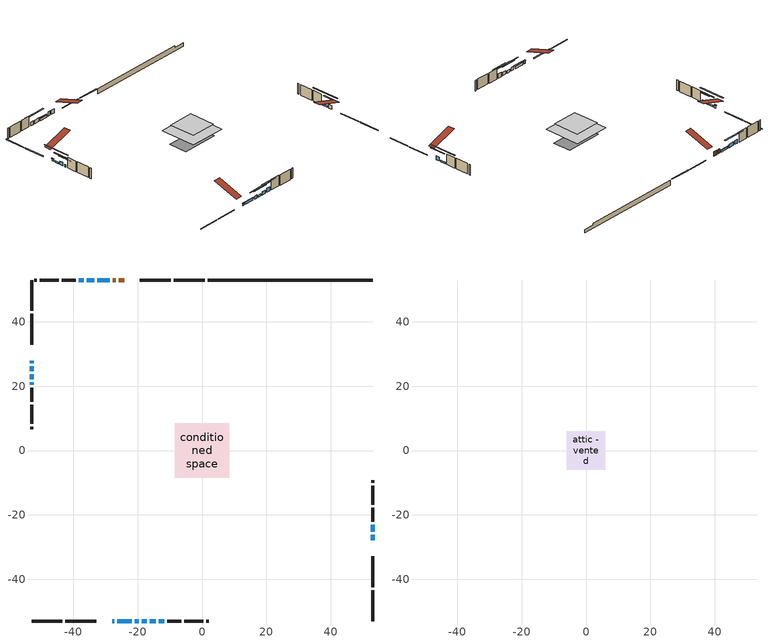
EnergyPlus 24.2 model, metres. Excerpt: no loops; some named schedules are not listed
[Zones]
conditioned space
 floor adiabatic (AdiabaticFloorConstruction): -8.46,-8.46 -8.46,8.46 8.46,8.46 8.46,-8.46 z3.05
 floor foundation (Slab1 construction): -8.51,-4.29 -8.51,4.29 8.51,4.29 8.51,-4.29 z-1.68
 wall outside (RimJoist1 construction): 0.86,52.99 -8.74,52.99 / -52.99,-52.99 -43.39,-52.99 / -52.99,52.99 -52.99,43.39 / 52.99,-52.99 52.99,-43.39 z0.61:0.91
 wall outside (RimJoist2 construction): -9.67,52.99 -19.27,52.99 / -42.46,-52.99 -32.86,-52.99 / -52.99,42.46 -52.99,32.86 / 52.99,-42.46 52.99,-32.86 z0.61:0.91
 wall outside (AdiabaticWallConstruction 1): -24.23,52.99 -25.95,52.99 / -26.88,52.99 -27.75,52.99 z0.61:2.64
 wall outside (AdiabaticWallConstruction): 52.99,-27.9 52.99,-26.22 / -33.41,52.99 -35.85,52.99 / -36.78,52.99 -38.31,52.99 z0.61:2.29; -28.68,52.99 -32.49,52.99 z0.61:1.52; -27.9,-52.99 -27.29,-52.99 / -26.36,-52.99 -21.79,-52.99 / -52.99,27.9 -52.99,27.14 / -18.71,-52.99 -17.19,-52.99 / -52.99,21.15 -52.99,20.39 z0.61:1.68; 52.99,-25.3 52.99,-23.01 / -52.99,26.21 -52.99,24.69 z0.61:1.22; -20.86,-52.99 -19.64,-52.99 / -16.26,-52.99 -14.43,-52.99 / -52.99,23.76 -52.99,22.08 z0.61:2.13; -13.5,-52.99 -11.67,-52.99 z0.61:2.59
 wall outside (Wall1 construction): -39.24,52.99 -43.54,52.99 / -10.74,-52.99 -6.44,-52.99 / -52.99,19.46 -52.99,15.16 / 52.99,-22.08 52.99,-17.78 z0.61:5.49
 wall outside (Wall2 construction): -44.47,52.99 -50.37,52.99 / -5.51,-52.99 0.39,-52.99 / -52.99,14.23 -52.99,8.32 / 52.99,-16.85 52.99,-10.94 z0.61:5.49
 wall outside (Wall3 construction): -51.3,52.99 -52.07,52.99 / 1.32,-52.99 2.08,-52.99 / -52.99,7.39 -52.99,6.63 / 52.99,-10.01 52.99,-9.25 z0.61:5.49
 wall foundation (FoundationWall1 construction): 1.79,52.99,-1.68 1.79,52.99,0.61 47.87,52.99,0.61 47.87,52.99,-0.19 52.99,52.99,-0.19 52.99,52.99,-1.68
 window (WindowConstruction): 52.99,-27.9 52.99,-26.23 z0.61:2.29
 window (WindowConstruction 9): -28.68,52.99 -32.49,52.99 z0.61:1.52
 window (WindowConstruction 10): -27.9,-52.99 -27.29,-52.99 z0.61:1.68
 window (WindowConstruction 11): -26.36,-52.99 -21.79,-52.99 z0.61:1.68
 window (WindowConstruction 12): -52.99,27.9 -52.99,27.14 z0.61:1.68
 window (WindowConstruction 1): -33.42,52.99 -35.85,52.99 z0.61:2.29
 window (WindowConstruction 13): 52.99,-25.3 52.99,-23.01 z0.61:1.22
 window (WindowConstruction 14): -52.99,26.21 -52.99,24.69 z0.61:1.22
 window (WindowConstruction 2): -36.78,52.99 -38.31,52.99 z0.61:2.29
 window (WindowConstruction 3): -20.86,-52.99 -19.64,-52.99 z0.61:2.13
 window (WindowConstruction 4): -18.71,-52.99 -17.19,-52.99 z0.61:1.68
 window (WindowConstruction 5): -16.26,-52.99 -14.43,-52.99 z0.61:2.13
 window (WindowConstruction 6): -13.5,-52.99 -11.67,-52.99 z0.61:2.59
 window (WindowConstruction 7): -52.99,23.76 -52.99,22.08 z0.61:2.13
 window (WindowConstruction 8): -52.99,21.15 -52.99,20.39 z0.61:1.68
 door (Door): -24.23,52.99 -25.95,52.99 z0.61:2.64
 door (Door 1): -26.88,52.99 -27.75,52.99 z0.61:2.64
 ceiling adiabatic (AdiabaticFloorConstruction): 8.46,-8.46 8.46,8.46 -8.46,8.46 -8.46,-8.46 z3.05
attic - vented
 floor to conditioned space (Floor1 construction Reversed): -6.04,-6.04 -6.04,6.04 6.04,6.04 6.04,-6.04 z5.49
 roof outside (Roof1 construction): -23.31,52.99,5.49 -23.31,41.22,9.41 -20.2,41.22,9.41 -20.2,52.99,5.49; -28.83,-52.99,5.49 -28.83,-41.22,9.41 -31.93,-41.22,9.41 -31.93,-52.99,5.49; -52.99,28.83,5.49 -41.22,28.83,9.41 -41.22,31.93,9.41 -52.99,31.93,5.49; 52.99,-28.83,5.49 41.22,-28.83,9.41 41.22,-31.93,9.41 52.99,-31.93,5.49
shading: 52.99,-23.3 52.99,-30.83 53.41,-30.83 53.41,-23.3 z5.22; -32.69,52.99 -28.48,52.99 -28.48,53.41 -32.69,53.41 z1.73; -27.09,-52.99 -28.1,-52.99 -28.1,-53.41 -27.09,-53.41 z1.88; -21.59,-52.99 -26.56,-52.99 -26.56,-53.41 -21.59,-53.41 z1.88; -52.99,26.94 -52.99,28.1 -53.41,28.1 -53.41,26.94 z1.88; -38.78,52.99 -30.49,52.99 -30.49,53.41 -38.78,53.41 z5.22; 52.99,-17.52 52.99,-30.79 53.41,-30.79 53.41,-17.52 z6.71; -52.99,19.2 -52.99,31.7 -53.41,31.7 -53.41,19.2 z6.71; -41.24,52.99 -33.85,52.99 -33.85,53.41 -41.24,53.41 z5.22; -16.71,-52.99 -23.79,-52.99 -23.79,-53.41 -16.71,-53.41 z5.06; -14.26,-52.99 -21.64,-52.99 -21.64,-53.41 -14.26,-53.41 z4.61; -11.5,-52.99 -19.19,-52.99 -19.19,-53.41 -11.5,-53.41 z5.06; -8.74,-52.99 -16.43,-52.99 -16.43,-53.41 -8.74,-53.41 z5.52; -52.99,19.15 -52.99,26.69 -53.41,26.69 -53.41,19.15 z5.06; -52.99,17.46 -52.99,24.08 -53.41,24.08 -53.41,17.46 z4.61
[Building]
Building 1: Terrain=Suburbs
[Site:Location]
Toronto Intl AP_ON: Latitude {deg}=43.68; Longitude {deg}=-79.63; Time Zone {hr}=-5; Elevation {m}=173; Keep Site Location Information=Yes
[Site:GroundTemperature:Shallow]
4.59119, 2.66285, 2.50842, 3.42352, 7.09712, 10.7536, 13.9236, 15.9317, 16.1023, 14.4691, 11.3799, 7.83558
[Site:WaterMainsTemperature]
Calculation Method=Schedule; Temperature Schedule=mains temperature schedule
[Material] Roughness=Rough; Thermal Absorptance=0.9
Name | Thickness {m} | Conductivity {W/m-K} | Density {kg/m3} | Specific Heat {J/kg-K} | Solar Absorptance | Visible Absorptance
asphalt or fiberglass shingles | 0.00635 | 0.162714 | 1121.4 | 1465.45 | 0.4 | 0.4
ceiling loosefill ins | 0.0846667 | 0.0480833 | 16.02 | 1046.75 | 0.7 | 0.7
ceiling stud and cavity | 0.1397 | 1.72459 | 65.682 | 1177.47 | 0.7 | 0.7
concrete 4.0 in. | 0.1016 | 1.803125 | 2242.8 | 837.4 | 0.7 | 0.7
concrete 8.0 in. | 0.2032 | 1.803125 | 2242.8 | 837.4 | 0.7 | 0.7
door material | 0.04445 | 0.053851 | 512.64 | 1214.23 | 0.7 | 0.7
door material 1 | 0.04445 | 0.20624 | 512.64 | 1214.23 | 0.7 | 0.7
exterior vertical ins | 0.0460229 | 0.029427 | 32.04 | 1214.23 | 0.7 | 0.7
floor covering | 0.0127 | 0.0433444 | 54.468 | 1339.84 | 0.6 | 0.6
floor rigid ins; wall rigid ins | 0.512978 | 0.029427 | 32.04 | 1214.23 | 0.7 | 0.7
floor stud and cavity | 0.1397 | 1.75129 | 37.0049 | 1207.88 | 0.7 | 0.7
furniture material conditioned space 1 | 0.1524 | 0.115458 | 640.8 | 1214.23 | 0.6 | 0.6
gypsum board | 0.0127 | 0.160291 | 801 | 837.4 | 0.6 | 0.6
gypsum board 1 | 0.0127 | 0.160291 | 801 | 837.4 | 0.7 | 0.7
osb sheathing 0.5 in. | 0.0127 | 0.115458 | 512.64 | 1214.23 | 0.7 | 0.7
osb sheathing 0.75 in. | 0.01905 | 0.115458 | 512.64 | 1214.23 | 0.7 | 0.7
osb sheathing 2.0 in. | 0.0508 | 0.115458 | 512.64 | 1214.23 | 0.7 | 0.7
rim joist stud and cavity | 0.0508 | 0.0451784 | 125.044 | 1163.47 | 0.6 | 0.6
rim joist stud and cavity 1 | 0.0508 | 0.0290657 | 125.044 | 1163.47 | 0.6 | 0.6
wall stud and cavity | 0.1397 | 0.0806284 | 139.0536 | 1170.24 | 0.7 | 0.7
wall stud and cavity 1 | 0.1397 | 0.0804648 | 139.0536 | 1170.24 | 0.7 | 0.7
wall stud and cavity 2 | 0.1397 | 0.0879583 | 139.0536 | 1170.24 | 0.7 | 0.7
wall stud and cavity 3 | 0.0889 | 0.380278 | 52.3479 | 1209.89 | 0.7 | 0.7
wall stud and cavity 4 | 0.0889 | 0.391764 | 83.0341 | 1211.67 | 0.7 | 0.7
wood siding | 0.0254 | 0.102417 | 544.68 | 1172.36 | 0.4 | 0.4
wood siding 1; wood siding 2; wood siding 3 | 0.0254 | 0.102417 | 544.68 | 1172.36 | 0.7 | 0.7
[WindowMaterial:SimpleGlazingSystem]
Name | U-Factor {W/m2-K} | Solar Heat Gain Coefficient
WindowMaterial | 2.89351 | 0.69
WindowMaterial 1 | 2.95937 | 0.63
WindowMaterial 10 | 2.98776 | 0.6
WindowMaterial 2 | 2.89692 | 0.69
WindowMaterial 3 | 2.961077 | 0.63
WindowMaterial 4 | 2.91792 | 0.67
WindowMaterial 5 | 2.89408 | 0.69
WindowMaterial 6 | 2.88386 | 0.7
WindowMaterial 7 | 2.95426 | 0.63
WindowMaterial 8 | 2.96164 | 0.62
WindowMaterial 9 | 2.972433 | 0.61
[Construction]
AdiabaticFloorConstruction: floor stud and cavity, floor rigid ins, osb sheathing 0.75 in., floor covering
AdiabaticWallConstruction: wood siding 2, wall rigid ins, wall stud and cavity 3, gypsum board
AdiabaticWallConstruction 1: wood siding 3, wall rigid ins, wall stud and cavity 3, gypsum board
Door: door material
Door 1: door material 1
Floor1 construction Reversed: gypsum board, ceiling stud and cavity, ceiling loosefill ins
FoundationWall1 construction: concrete 8.0 in., gypsum board 1
furniture construction conditioned space 1: furniture material conditioned space 1
PartitionWallConstruction: gypsum board, wall stud and cavity 4, gypsum board
RimJoist1 construction: wood siding 1, osb sheathing 2.0 in., rim joist stud and cavity
RimJoist2 construction: wood siding 1, osb sheathing 2.0 in., rim joist stud and cavity 1
Roof1 construction: asphalt or fiberglass shingles
Slab1 construction: concrete 4.0 in.
Wall1 construction: wood siding, osb sheathing 0.5 in., wall stud and cavity, gypsum board
Wall2 construction: wood siding, osb sheathing 0.5 in., wall stud and cavity 1, gypsum board
Wall3 construction: wood siding, osb sheathing 0.5 in., wall stud and cavity 2, gypsum board
WindowConstruction: WindowMaterial
WindowConstruction 1: WindowMaterial 1
WindowConstruction 10: WindowMaterial 9
WindowConstruction 11; WindowConstruction 4: WindowMaterial 4
WindowConstruction 12; WindowConstruction 8: WindowMaterial 7
WindowConstruction 13; WindowConstruction 14: WindowMaterial 10
WindowConstruction 2; WindowConstruction 7: WindowMaterial 2
WindowConstruction 3: WindowMaterial 3
WindowConstruction 5: WindowMaterial 5
WindowConstruction 6: WindowMaterial 6
WindowConstruction 9: WindowMaterial 8
[Zone] Multiplier=1; Part of Total Floor Area=Yes
Name | Volume {m3}
attic - vented | 93.0158
conditioned space | 1121.5
[Space]
Name | Zone | Volume {m3}
attic - vented 1 | attic - vented | 93.0158
conditioned space 1 | conditioned space | 1121.5
[ZoneInfiltration:EffectiveLeakageArea]
infil attic - vented 1: Zone or Space=attic - vented 1; Schedule=Always On Discrete; Effective Air Leakage Area {cm2}=6043.03; Stack Coefficient=0.000272834; Wind Coefficient=1.11601e-05
[ZoneMixing]
whole house fan mix: Zone or Space=attic - vented; Schedule=Always On Continuous; Design Flow Rate Calculation Method=Flow/Zone; Design Flow Rate {m3/s}=0; Source Zone or Space=conditioned space
[SurfaceProperty:ExposedFoundationPerimeter]
Slab1: Exposed Perimeter Calculation Method=TotalExposedPerimeter; Total Exposed Perimeter {m}=51.207
[InternalMass] Zone or ZoneList=conditioned space; Space or SpaceList=conditioned space 1
Name | Construction | Surface Area {m2}
furniture mass conditioned space 1 | furniture construction conditioned space 1 | 173.02
partition wall mass | PartitionWallConstruction | 432.55
[Lights]
interior lighting: Zone or ZoneList or Space or SpaceList=conditioned space 1; Schedule=interior lighting schedule; Design Level Calculation Method=LightingLevel; Lighting Level {W}=343.2; Return Air Fraction=0; Fraction Radiant=0.6; Fraction Visible=0.2; Fraction Replaceable=1
[People]
occupants: Zone or ZoneList or Space or SpaceList=conditioned space 1; Number of People Schedule=occupants schedule; Number of People Calculation Method=People; Number of People=3; Fraction Radiant=0.314171; Sensible Heat Fraction=0.56303; Activity Level Schedule=occupants activity schedule; Carbon Dioxide Generation Rate {m3/s-W}=0; Enable ASHRAE 55 Comfort Warnings=No; Mean Radiant Temperature Calculation Type=EnclosureAveraged
[ElectricEquipment] Zone or ZoneList or Space or SpaceList=conditioned space 1; Design Level Calculation Method=EquipmentLevel
Name | Schedule | Design Level {W} | Fraction Latent | Fraction Radiant | Fraction Lost
clothes dryer | clothes dryer schedule | 140.772 | 0.015 | 0.081 | 0.85
clothes washer | clothes washer schedule | 32.1985 | 0.03 | 0.162 | 0.7
cooking range | cooking range schedule | 215.147 | 0.08 | 0.432 | 0.2
dishwasher | dishwasher schedule | 66.8632 | 0.3 | 0.18 | 0.4
fridge | fridge schedule | 72.9452 | 0 | 0.6 | 0
mech vent bath fan 0 | mech vent bath fan 0 schedule | 50.2 | 0 | 0 | 1
mech vent bath fan 1 | mech vent bath fan 1 schedule | 50.2 | 0 | 0 | 1
mech vent house fan | mech vent house fan schedule | 0 | 0 | 0 | 1
mech vent house fan cfis | mech vent house fan cfis schedule | 0 | 0 | 0 | 0
mech vent range fan 0 | mech vent range fan 0 schedule | 57 | 0 | 0 | 1
misc plug loads | misc plug loads schedule | 494.7 | 0.045 | 0.513 | 0.1
whole house fan | Always On Discrete | 0 | 0 | 0 | 1
[OtherEquipment] Zone or ZoneList or Space or SpaceList=conditioned space 1; Design Level Calculation Method=EquipmentLevel
Name | Fuel Type | Schedule | Design Level {W} | Fraction Latent | Fraction Radiant | Fraction Lost
clothes dryer 1 | Electricity | clothes dryer schedule | 0 | 0.015 | 0.081 | 0.85
cooking range 1 | Electricity | cooking range schedule | 0 | 0.08 | 0.432 | 0.2
general water use latent | None | general water use schedule | 62.594 | 1 | 0 | 0
general water use sensible | None | general water use schedule | -61.6891 | 0 | 0.6 | 0
mech vent house fan latent load | None | Always On Discrete | 0 | 1 | 0 | 0
mech vent house fan sensible load | None | Always On Discrete | 0 | 0 | 0 | 0
water heater energy adjustment1 | NaturalGas | Always On Discrete | 0.01 | 0 | 0 | 1
[ZoneInfiltration:DesignFlowRate] Zone or ZoneList or Space or SpaceList=conditioned space 1; Schedule=Always On Discrete; Design Flow Rate Calculation Method=Flow/Zone; Design Flow Rate {m3/s}=0
infil flow; natural vent flow; whole house fan flow
[Foundation:Kiva]
Foundation Kiva 1: Initial Indoor Air Temperature {C}=18; Wall Height Above Grade {m}=0.609996; Wall Depth Below Slab {m}=0.2032; Custom Block Material Name 1=exterior vertical ins; Custom Block Depth 1 {m}=2.28999; Custom Block X Position 1 {m}=0.2159; Custom Block Z Position 1 {m}=0
[Foundation:Kiva:Settings]
Soil Conductivity {W/m-K}=0.849921; Soil Density {kg/m3}=1842.3; Soil Specific Heat {J/kg-K}=418.7; Ground Solar Absorptivity=0.9; Ground Thermal Absorptivity=0.9; Ground Surface Roughness {m}=0.03; Far-Field Width {m}=40; Deep-Ground Boundary Condition=ZeroFlux; Deep-Ground Depth {m}=40; Minimum Cell Dimension {m}=0.2; Maximum Cell Growth Coefficient=3; Simulation Timestep=Timestep
[Exterior:Lights]
exterior lighting: Schedule=exterior lighting schedule; Design Level {W}=75.6
[Schedule:Constant]
Name | Hourly Value
Always On Continuous; mech vent house fan schedule; mech vent house fan cfis schedule; Always On Discrete | 1
occupants activity schedule | 117.228
fridge schedule | 0
[Schedule:Week:Daily]
interior lighting schedule Week Rule - Jan1-Jan27: interior lighting schedule day, interior lighting schedule day, interior lighting schedule day, interior lighting schedule day, interior lighting schedule day, interior lighting schedule day, interior lighting schedule day, interior lighting schedule default day, interior lighting schedule default day, interior lighting schedule default day, interior lighting schedule default day, interior lighting schedule default day
interior lighting schedule Week Rule - Jan28-Feb3: interior lighting schedule day, interior lighting schedule day, interior lighting schedule day, interior lighting schedule day, interior lighting schedule day 1, interior lighting schedule day 1, interior lighting schedule day 1, interior lighting schedule default day, interior lighting schedule default day, interior lighting schedule default day, interior lighting schedule default day, interior lighting schedule default day
interior lighting schedule Week Rule - Feb4-Feb24: interior lighting schedule day 1, interior lighting schedule day 1, interior lighting schedule day 1, interior lighting schedule day 1, interior lighting schedule day 1, interior lighting schedule day 1, interior lighting schedule day 1, interior lighting schedule default day, interior lighting schedule default day, interior lighting schedule default day, interior lighting schedule default day, interior lighting schedule default day
interior lighting schedule Week Rule - Feb25-Mar3: interior lighting schedule day 1, interior lighting schedule day 1, interior lighting schedule day 1, interior lighting schedule day 1, interior lighting schedule day 2, interior lighting schedule day 2, interior lighting schedule day 2, interior lighting schedule default day, interior lighting schedule default day, interior lighting schedule default day, interior lighting schedule default day, interior lighting schedule default day
interior lighting schedule Week Rule - Mar4-Mar31: interior lighting schedule day 2, interior lighting schedule day 2, interior lighting schedule day 2, interior lighting schedule day 2, interior lighting schedule day 2, interior lighting schedule day 2, interior lighting schedule day 2, interior lighting schedule default day, interior lighting schedule default day, interior lighting schedule default day, interior lighting schedule default day, interior lighting schedule default day
interior lighting schedule Week Rule - Apr1-Apr28: interior lighting schedule day 3, interior lighting schedule day 3, interior lighting schedule day 3, interior lighting schedule day 3, interior lighting schedule day 3, interior lighting schedule day 3, interior lighting schedule day 3, interior lighting schedule default day, interior lighting schedule default day, interior lighting schedule default day, interior lighting schedule default day, interior lighting schedule default day
interior lighting schedule Week Rule - Apr29-May5: interior lighting schedule day 3, interior lighting schedule day 3, interior lighting schedule day 4, interior lighting schedule day 4, interior lighting schedule day 4, interior lighting schedule day 4, interior lighting schedule day 4, interior lighting schedule default day, interior lighting schedule default day, interior lighting schedule default day, interior lighting schedule default day, interior lighting schedule default day
interior lighting schedule Week Rule - May6-May26: interior lighting schedule day 4, interior lighting schedule day 4, interior lighting schedule day 4, interior lighting schedule day 4, interior lighting schedule day 4, interior lighting schedule day 4, interior lighting schedule day 4, interior lighting schedule default day, interior lighting schedule default day, interior lighting schedule default day, interior lighting schedule default day, interior lighting schedule default day
interior lighting schedule Week Rule - May27-Jun2: interior lighting schedule day 4, interior lighting schedule day 4, interior lighting schedule day 4, interior lighting schedule day 4, interior lighting schedule day 4, interior lighting schedule day 5, interior lighting schedule day 5, interior lighting schedule default day, interior lighting schedule default day, interior lighting schedule default day, interior lighting schedule default day, interior lighting schedule default day
interior lighting schedule Week Rule - Jun3-Jun30: interior lighting schedule day 5, interior lighting schedule day 5, interior lighting schedule day 5, interior lighting schedule day 5, interior lighting schedule day 5, interior lighting schedule day 5, interior lighting schedule day 5, interior lighting schedule default day, interior lighting schedule default day, interior lighting schedule default day, interior lighting schedule default day, interior lighting schedule default day
interior lighting schedule Week Rule - Jul1-Jul28: interior lighting schedule day 6, interior lighting schedule day 6, interior lighting schedule day 6, interior lighting schedule day 6, interior lighting schedule day 6, interior lighting schedule day 6, interior lighting schedule day 6, interior lighting schedule default day, interior lighting schedule default day, interior lighting schedule default day, interior lighting schedule default day, interior lighting schedule default day
interior lighting schedule Week Rule - Jul29-Aug4: interior lighting schedule day 6, interior lighting schedule day 6, interior lighting schedule day 6, interior lighting schedule day 7, interior lighting schedule day 7, interior lighting schedule day 7, interior lighting schedule day 7, interior lighting schedule default day, interior lighting schedule default day, interior lighting schedule default day, interior lighting schedule default day, interior lighting schedule default day
interior lighting schedule Week Rule - Aug5-Aug25: interior lighting schedule day 7, interior lighting schedule day 7, interior lighting schedule day 7, interior lighting schedule day 7, interior lighting schedule day 7, interior lighting schedule day 7, interior lighting schedule day 7, interior lighting schedule default day, interior lighting schedule default day, interior lighting schedule default day, interior lighting schedule default day, interior lighting schedule default day
interior lighting schedule Week Rule - Aug26-Sep1: interior lighting schedule day 7, interior lighting schedule day 7, interior lighting schedule day 7, interior lighting schedule day 7, interior lighting schedule day 7, interior lighting schedule day 7, interior lighting schedule day 8, interior lighting schedule default day, interior lighting schedule default day, interior lighting schedule default day, interior lighting schedule default day, interior lighting schedule default day
interior lighting schedule Week Rule - Sep2-Sep29: interior lighting schedule day 8, interior lighting schedule day 8, interior lighting schedule day 8, interior lighting schedule day 8, interior lighting schedule day 8, interior lighting schedule day 8, interior lighting schedule day 8, interior lighting schedule default day, interior lighting schedule default day, interior lighting schedule default day, interior lighting schedule default day, interior lighting schedule default day
interior lighting schedule Week Rule - Sep30-Oct6: interior lighting schedule day 8, interior lighting schedule day 9, interior lighting schedule day 9, interior lighting schedule day 9, interior lighting schedule day 9, interior lighting schedule day 9, interior lighting schedule day 9, interior lighting schedule default day, interior lighting schedule default day, interior lighting schedule default day, interior lighting schedule default day, interior lighting schedule default day
interior lighting schedule Week Rule - Oct7-Oct27: interior lighting schedule day 9, interior lighting schedule day 9, interior lighting schedule day 9, interior lighting schedule day 9, interior lighting schedule day 9, interior lighting schedule day 9, interior lighting schedule day 9, interior lighting schedule default day, interior lighting schedule default day, interior lighting schedule default day, interior lighting schedule default day, interior lighting schedule default day
interior lighting schedule Week Rule - Oct28-Nov3: interior lighting schedule day 9, interior lighting schedule day 9, interior lighting schedule day 9, interior lighting schedule day 9, interior lighting schedule day 10, interior lighting schedule day 10, interior lighting schedule day 10, interior lighting schedule default day, interior lighting schedule default day, interior lighting schedule default day, interior lighting schedule default day, interior lighting schedule default day
interior lighting schedule Week Rule - Nov4-Nov24: interior lighting schedule day 10, interior lighting schedule day 10, interior lighting schedule day 10, interior lighting schedule day 10, interior lighting schedule day 10, interior lighting schedule day 10, interior lighting schedule day 10, interior lighting schedule default day, interior lighting schedule default day, interior lighting schedule default day, interior lighting schedule default day, interior lighting schedule default day
interior lighting schedule Week Rule - Nov25-Dec1: interior lighting schedule day 10, interior lighting schedule day 10, interior lighting schedule day 10, interior lighting schedule day 10, interior lighting schedule day 10, interior lighting schedule day 10, interior lighting schedule day 11, interior lighting schedule default day, interior lighting schedule default day, interior lighting schedule default day, interior lighting schedule default day, interior lighting schedule default day
interior lighting schedule Week Rule - Dec2-Dec31: interior lighting schedule day 11, interior lighting schedule day 11, interior lighting schedule day 11, interior lighting schedule day 11, interior lighting schedule day 11, interior lighting schedule day 11, interior lighting schedule day 11, interior lighting schedule default day, interior lighting schedule default day, interior lighting schedule default day, interior lighting schedule default day, interior lighting schedule default day
occupants schedule Week Rule - Jan1-Dec31: occupants schedule day, occupants schedule day, occupants schedule day, occupants schedule day, occupants schedule day, occupants schedule day, occupants schedule day, occupants schedule default day, occupants schedule default day, occupants schedule default day, occupants schedule default day, occupants schedule default day
clothes dryer schedule Week Rule - Jan1-Dec31: clothes dryer schedule day, clothes dryer schedule day, clothes dryer schedule day, clothes dryer schedule day, clothes dryer schedule day, clothes dryer schedule day, clothes dryer schedule day, clothes dryer schedule default day, clothes dryer schedule default day, clothes dryer schedule default day, clothes dryer schedule default day, clothes dryer schedule default day
clothes washer schedule Week Rule - Jan1-Dec31: clothes washer schedule day, clothes washer schedule day, clothes washer schedule day, clothes washer schedule day, clothes washer schedule day, clothes washer schedule day, clothes washer schedule day, clothes washer schedule default day, clothes washer schedule default day, clothes washer schedule default day, clothes washer schedule default day, clothes washer schedule default day
cooking range schedule Week Rule - Jan1-Dec31: cooking range schedule day, cooking range schedule day, cooking range schedule day, cooking range schedule day, cooking range schedule day, cooking range schedule day, cooking range schedule day, cooking range schedule default day, cooking range schedule default day, cooking range schedule default day, cooking range schedule default day, cooking range schedule default day
dishwasher schedule Week Rule - Jan1-Dec31: dishwasher schedule day, dishwasher schedule day, dishwasher schedule day, dishwasher schedule day, dishwasher schedule day, dishwasher schedule day, dishwasher schedule day, dishwasher schedule default day, dishwasher schedule default day, dishwasher schedule default day, dishwasher schedule default day, dishwasher schedule default day
mech vent bath fan 0 schedule Week Rule - Jan1-Dec31: mech vent bath fan 0 schedule day, mech vent bath fan 0 schedule day, mech vent bath fan 0 schedule day, mech vent bath fan 0 schedule day, mech vent bath fan 0 schedule day, mech vent bath fan 0 schedule day, mech vent bath fan 0 schedule day, mech vent bath fan 0 schedule default day, mech vent bath fan 0 schedule default day, mech vent bath fan 0 schedule default day, mech vent bath fan 0 schedule default day, mech vent bath fan 0 schedule default day
mech vent bath fan 1 schedule Week Rule - Jan1-Dec31: mech vent bath fan 1 schedule day, mech vent bath fan 1 schedule day, mech vent bath fan 1 schedule day, mech vent bath fan 1 schedule day, mech vent bath fan 1 schedule day, mech vent bath fan 1 schedule day, mech vent bath fan 1 schedule day, mech vent bath fan 1 schedule default day, mech vent bath fan 1 schedule default day, mech vent bath fan 1 schedule default day, mech vent bath fan 1 schedule default day, mech vent bath fan 1 schedule default day
mech vent range fan 0 schedule Week Rule - Jan1-Dec31: mech vent range fan 0 schedule day, mech vent range fan 0 schedule day, mech vent range fan 0 schedule day, mech vent range fan 0 schedule day, mech vent range fan 0 schedule day, mech vent range fan 0 schedule day, mech vent range fan 0 schedule day, mech vent range fan 0 schedule default day, mech vent range fan 0 schedule default day, mech vent range fan 0 schedule default day, mech vent range fan 0 schedule default day, mech vent range fan 0 schedule default day
misc plug loads schedule Week Rule - Jan1-Dec31: misc plug loads schedule day, misc plug loads schedule day, misc plug loads schedule day, misc plug loads schedule day, misc plug loads schedule day, misc plug loads schedule day, misc plug loads schedule day, misc plug loads schedule default day, misc plug loads schedule default day, misc plug loads schedule default day, misc plug loads schedule default day, misc plug loads schedule default day
general water use schedule Week Rule - Jan1-Dec31: general water use schedule day, general water use schedule day, general water use schedule day, general water use schedule day, general water use schedule day, general water use schedule day, general water use schedule day, general water use schedule default day, general water use schedule default day, general water use schedule default day, general water use schedule default day, general water use schedule default day
exterior lighting schedule Week Rule - Jan1-Jan27: exterior lighting schedule day, exterior lighting schedule day, exterior lighting schedule day, exterior lighting schedule day, exterior lighting schedule day, exterior lighting schedule day, exterior lighting schedule day, exterior lighting schedule default day, exterior lighting schedule default day, exterior lighting schedule default day, exterior lighting schedule default day, exterior lighting schedule default day
exterior lighting schedule Week Rule - Jan28-Feb3: exterior lighting schedule day, exterior lighting schedule day, exterior lighting schedule day, exterior lighting schedule day, exterior lighting schedule day 1, exterior lighting schedule day 1, exterior lighting schedule day 1, exterior lighting schedule default day, exterior lighting schedule default day, exterior lighting schedule default day, exterior lighting schedule default day, exterior lighting schedule default day
exterior lighting schedule Week Rule - Feb4-Feb24: exterior lighting schedule day 1, exterior lighting schedule day 1, exterior lighting schedule day 1, exterior lighting schedule day 1, exterior lighting schedule day 1, exterior lighting schedule day 1, exterior lighting schedule day 1, exterior lighting schedule default day, exterior lighting schedule default day, exterior lighting schedule default day, exterior lighting schedule default day, exterior lighting schedule default day
exterior lighting schedule Week Rule - Feb25-Mar3: exterior lighting schedule day 1, exterior lighting schedule day 1, exterior lighting schedule day 1, exterior lighting schedule day 1, exterior lighting schedule day 2, exterior lighting schedule day 2, exterior lighting schedule day 2, exterior lighting schedule default day, exterior lighting schedule default day, exterior lighting schedule default day, exterior lighting schedule default day, exterior lighting schedule default day
exterior lighting schedule Week Rule - Mar4-Mar31: exterior lighting schedule day 2, exterior lighting schedule day 2, exterior lighting schedule day 2, exterior lighting schedule day 2, exterior lighting schedule day 2, exterior lighting schedule day 2, exterior lighting schedule day 2, exterior lighting schedule default day, exterior lighting schedule default day, exterior lighting schedule default day, exterior lighting schedule default day, exterior lighting schedule default day
exterior lighting schedule Week Rule - Apr1-Apr28: exterior lighting schedule day 3, exterior lighting schedule day 3, exterior lighting schedule day 3, exterior lighting schedule day 3, exterior lighting schedule day 3, exterior lighting schedule day 3, exterior lighting schedule day 3, exterior lighting schedule default day, exterior lighting schedule default day, exterior lighting schedule default day, exterior lighting schedule default day, exterior lighting schedule default day
exterior lighting schedule Week Rule - Apr29-May5: exterior lighting schedule day 3, exterior lighting schedule day 3, exterior lighting schedule day 4, exterior lighting schedule day 4, exterior lighting schedule day 4, exterior lighting schedule day 4, exterior lighting schedule day 4, exterior lighting schedule default day, exterior lighting schedule default day, exterior lighting schedule default day, exterior lighting schedule default day, exterior lighting schedule default day
exterior lighting schedule Week Rule - May6-May26: exterior lighting schedule day 4, exterior lighting schedule day 4, exterior lighting schedule day 4, exterior lighting schedule day 4, exterior lighting schedule day 4, exterior lighting schedule day 4, exterior lighting schedule day 4, exterior lighting schedule default day, exterior lighting schedule default day, exterior lighting schedule default day, exterior lighting schedule default day, exterior lighting schedule default day
exterior lighting schedule Week Rule - May27-Jun2: exterior lighting schedule day 4, exterior lighting schedule day 4, exterior lighting schedule day 4, exterior lighting schedule day 4, exterior lighting schedule day 4, exterior lighting schedule day 5, exterior lighting schedule day 5, exterior lighting schedule default day, exterior lighting schedule default day, exterior lighting schedule default day, exterior lighting schedule default day, exterior lighting schedule default day
exterior lighting schedule Week Rule - Jun3-Jun30: exterior lighting schedule day 5, exterior lighting schedule day 5, exterior lighting schedule day 5, exterior lighting schedule day 5, exterior lighting schedule day 5, exterior lighting schedule day 5, exterior lighting schedule day 5, exterior lighting schedule default day, exterior lighting schedule default day, exterior lighting schedule default day, exterior lighting schedule default day, exterior lighting schedule default day
exterior lighting schedule Week Rule - Jul1-Jul28: exterior lighting schedule day 6, exterior lighting schedule day 6, exterior lighting schedule day 6, exterior lighting schedule day 6, exterior lighting schedule day 6, exterior lighting schedule day 6, exterior lighting schedule day 6, exterior lighting schedule default day, exterior lighting schedule default day, exterior lighting schedule default day, exterior lighting schedule default day, exterior lighting schedule default day
exterior lighting schedule Week Rule - Jul29-Aug4: exterior lighting schedule day 6, exterior lighting schedule day 6, exterior lighting schedule day 6, exterior lighting schedule day 7, exterior lighting schedule day 7, exterior lighting schedule day 7, exterior lighting schedule day 7, exterior lighting schedule default day, exterior lighting schedule default day, exterior lighting schedule default day, exterior lighting schedule default day, exterior lighting schedule default day
[Schedule:Year]
interior lighting schedule: interior lighting schedule Week Rule - Jan1-Jan27, 1, 1, 1, 27, interior lighting schedule Week Rule - Jan28-Feb3, 1, 28, 2, 3, interior lighting schedule Week Rule - Feb4-Feb24, 2, 4, 2, 24, interior lighting schedule Week Rule - Feb25-Mar3, 2, 25, 3, 3, interior lighting schedule Week Rule - Mar4-Mar31, 3, 4, 3, 31, interior lighting schedule Week Rule - Apr1-Apr28, 4, 1, 4, 28, interior lighting schedule Week Rule - Apr29-May5, 4, 29, 5, 5, interior lighting schedule Week Rule - May6-May26, 5, 6, 5, 26, interior lighting schedule Week Rule - May27-Jun2, 5, 27, 6, 2, interior lighting schedule Week Rule - Jun3-Jun30, 6, 3, 6, 30, interior lighting schedule Week Rule - Jul1-Jul28, 7, 1, 7, 28, interior lighting schedule Week Rule - Jul29-Aug4, 7, 29, 8, 4, interior lighting schedule Week Rule - Aug5-Aug25, 8, 5, 8, 25, interior lighting schedule Week Rule - Aug26-Sep1, 8, 26, 9, 1, interior lighting schedule Week Rule - Sep2-Sep29, 9, 2, 9, 29, interior lighting schedule Week Rule - Sep30-Oct6, 9, 30, 10, 6, interior lighting schedule Week Rule - Oct7-Oct27, 10, 7, 10, 27, interior lighting schedule Week Rule - Oct28-Nov3, 10, 28, 11, 3, interior lighting schedule Week Rule - Nov4-Nov24, 11, 4, 11, 24, interior lighting schedule Week Rule - Nov25-Dec1, 11, 25, 12, 1, interior lighting schedule Week Rule - Dec2-Dec31, 12, 2, 12, 31
occupants schedule: occupants schedule Week Rule - Jan1-Dec31, 1, 1, 12, 31
clothes dryer schedule: clothes dryer schedule Week Rule - Jan1-Dec31, 1, 1, 12, 31
clothes washer schedule: clothes washer schedule Week Rule - Jan1-Dec31, 1, 1, 12, 31
cooking range schedule: cooking range schedule Week Rule - Jan1-Dec31, 1, 1, 12, 31
dishwasher schedule: dishwasher schedule Week Rule - Jan1-Dec31, 1, 1, 12, 31
mech vent bath fan 0 schedule: mech vent bath fan 0 schedule Week Rule - Jan1-Dec31, 1, 1, 12, 31
mech vent bath fan 1 schedule: mech vent bath fan 1 schedule Week Rule - Jan1-Dec31, 1, 1, 12, 31
mech vent range fan 0 schedule: mech vent range fan 0 schedule Week Rule - Jan1-Dec31, 1, 1, 12, 31
misc plug loads schedule: misc plug loads schedule Week Rule - Jan1-Dec31, 1, 1, 12, 31
general water use schedule: general water use schedule Week Rule - Jan1-Dec31, 1, 1, 12, 31
exterior lighting schedule: exterior lighting schedule Week Rule - Jan1-Jan27, 1, 1, 1, 27, exterior lighting schedule Week Rule - Jan28-Feb3, 1, 28, 2, 3, exterior lighting schedule Week Rule - Feb4-Feb24, 2, 4, 2, 24, exterior lighting schedule Week Rule - Feb25-Mar3, 2, 25, 3, 3, exterior lighting schedule Week Rule - Mar4-Mar31, 3, 4, 3, 31, exterior lighting schedule Week Rule - Apr1-Apr28, 4, 1, 4, 28, exterior lighting schedule Week Rule - Apr29-May5, 4, 29, 5, 5, exterior lighting schedule Week Rule - May6-May26, 5, 6, 5, 26, exterior lighting schedule Week Rule - May27-Jun2, 5, 27, 6, 2, exterior lighting schedule Week Rule - Jun3-Jun30, 6, 3, 6, 30, exterior lighting schedule Week Rule - Jul1-Jul28, 7, 1, 7, 28, exterior lighting schedule Week Rule - Jul29-Aug4, 7, 29, 8, 4, exterior lighting schedule Week Rule - Aug5-Aug25, 8, 5, 8, 25, exterior lighting schedule Week Rule - Aug26-Sep1, 8, 26, 9, 1, exterior lighting schedule Week Rule - Sep2-Sep29, 9, 2, 9, 29, exterior lighting schedule Week Rule - Sep30-Oct6, 9, 30, 10, 6, exterior lighting schedule Week Rule - Oct7-Oct27, 10, 7, 10, 27, exterior lighting schedule Week Rule - Oct28-Nov3, 10, 28, 11, 3, exterior lighting schedule Week Rule - Nov4-Nov24, 11, 4, 11, 24, exterior lighting schedule Week Rule - Nov25-Dec1, 11, 25, 12, 1, exterior lighting schedule Week Rule - Dec2-Dec31, 12, 2, 12, 31
[Schedule:Compact]
mains temperature schedule: Through: 01/01, For: AllDays, Until: 24:00, 8.43722, Through: 01/02, For: AllDays, Until: 24:00, 8.37111, Through: 01/03, For: AllDays, Until: 24:00, 8.30611, Through: 01/04, For: AllDays, Until: 24:00, 8.24222, Through: 01/05, For: AllDays, Until: 24:00, 8.17944, Through: 01/06, For: AllDays, Until: 24:00, 8.11833, Through: 01/07, For: AllDays, Until: 24:00, 8.05833, Through: 01/08, For: AllDays, Until: 24:00, 7.99944, Through: 01/09, For: AllDays, Until: 24:00, 7.94222, Through: 01/10, For: AllDays, Until: 24:00, 7.88611, Through: 01/11, For: AllDays, Until: 24:00, 7.83167, Through: 01/12, For: AllDays, Until: 24:00, 7.77833, Through: 01/13, For: AllDays, Until: 24:00, 7.72611, Through: 01/14, For: AllDays, Until: 24:00, 7.67556, Through: 01/15, For: AllDays, Until: 24:00, 7.62667, Through: 01/16, For: AllDays, Until: 24:00, 7.57889, Through: 01/17, For: AllDays, Until: 24:00, 7.53278, Through: 01/18, For: AllDays, Until: 24:00, 7.48778, Through: 01/19, For: AllDays, Until: 24:00, 7.44444, Through: 01/20, For: AllDays, Until: 24:00, 7.40278, Through: 01/21, For: AllDays, Until: 24:00, 7.36278, Through: 01/22, For: AllDays, Until: 24:00, 7.32389, Through: 01/23, For: AllDays, Until: 24:00, 7.28667, Through: 01/24, For: AllDays, Until: 24:00, 7.25056, Through: 01/25, For: AllDays, Until: 24:00, 7.21667, Through: 01/26, For: AllDays, Until: 24:00, 7.18389, Through: 01/27, For: AllDays, Until: 24:00, 7.15278, Through: 01/28, For: AllDays, Until: 24:00, 7.12333, Through: 01/29, For: AllDays, Until: 24:00, 7.09556, Through: 01/30, For: AllDays, Until: 24:00, 7.06944, Through: 01/31, For: AllDays, Until: 24:00, 7.04444, Through: 02/01, For: AllDays, Until: 24:00, 7.02167, Through: 02/02, For: AllDays, Until: 24:00, 7, Through: 02/03, For: AllDays, Until: 24:00, 6.98, Through: 02/04, For: AllDays, Until: 24:00, 6.96222, Through: 02/05, For: AllDays, Until: 24:00, 6.94556, Through: 02/06, For: AllDays, Until: 24:00, 6.93056, Through: 02/07, For: AllDays, Until: 24:00, 6.91722, Through: 02/08, For: AllDays, Until: 24:00, 6.90556, Through: 02/09, For: AllDays, Until: 24:00, 6.89556, Through: 02/10, For: AllDays, Until: 24:00, 6.88722, Through: 02/11, For: AllDays, Until: 24:00, 6.88056, Through: 02/12, For: AllDays, Until: 24:00, 6.875, Through: 02/13, For: AllDays, Until: 24:00, 6.87167, Through: 02/14, For: AllDays, Until: 24:00, 6.87, Through: 02/15, For: AllDays, Until: 24:00, 6.87, Through: 02/16, For: AllDays, Until: 24:00, 6.87167, Through: 02/17, For: AllDays, Until: 24:00, 6.875, Through: 02/18, For: AllDays, Until: 24:00, 6.88, Through: 02/19, For: AllDays, Until: 24:00, 6.88611, Through: 02/20, For: AllDays, Until: 24:00, 6.89444, Through: 02/21, For: AllDays, Until: 24:00, 6.90444, Through: 02/22, For: AllDays, Until: 24:00, 6.91611, Through: 02/23, For: AllDays, Until: 24:00, 6.92889, Through: 02/24, For: AllDays, Until: 24:00, 6.94389, Through: 02/25, For: AllDays, Until: 24:00, 6.96056, Through: 02/26, For: AllDays, Until: 24:00, 6.97833, Through: 02/27, For: AllDays, Until: 24:00, 6.99833, Through: 02/28, For: AllDays, Until: 24:00, 7.01944, Through: 03/01, For: AllDays, Until: 24:00, 7.04222, Through: 03/02, For: AllDays, Until: 24:00, 7.06667, Through: 03/03, For: AllDays, Until: 24:00, 7.09278, Through: 03/04, For: AllDays, Until: 24:00, 7.12056, Through: 03/05, For: AllDays, Until: 24:00, 7.15, Through: 03/06, For: AllDays, Until: 24:00, 7.18111, Through: 03/07, For: AllDays, Until: 24:00, 7.21333, Through: 03/08, For: AllDays, Until: 24:00, 7.24722, Through: 03/09, For: AllDays, Until: 24:00, 7.28278, Through: 03/10, For: AllDays, Until: 24:00, 7.32, Through: 03/11, For: AllDays, Until: 24:00, 7.35889, Through: 03/12, For: AllDays, Until: 24:00, 7.39889, Through: 03/13, For: AllDays, Until: 24:00, 7.44056, Through: 03/14, For: AllDays, Until: 24:00, 7.48389, Through: 03/15, For: AllDays, Until: 24:00, 7.52833, Through: 03/16, For: AllDays, Until: 24:00, 7.57444, Through: 03/17, For: AllDays, Until: 24:00, 7.62222, Through: 03/18, For: AllDays, Until: 24:00, 7.67111, Through: 03/19, For: AllDays, Until: 24:00, 7.72111, Through: 03/20, For: AllDays, Until: 24:00, 7.77333, Through: 03/21, For: AllDays, Until: 24:00, 7.82611, Through: 03/22, For: AllDays, Until: 24:00, 7.88111, Through: 03/23, For: AllDays, Until: 24:00, 7.93667, Through: 03/24, For: AllDays, Until: 24:00, 7.99389, Through: 03/25, For: AllDays, Until: 24:00, 8.05278, Through: 03/26, For: AllDays, Until: 24:00, 8.11278, Through: 03/27, For: AllDays, Until: 24:00, 8.17389, Through: 03/28, For: AllDays, Until: 24:00, 8.23611, Through: 03/29, For: AllDays, Until: 24:00, 8.3, Through: 03/30, For: AllDays, Until: 24:00, 8.365, Through: 03/31, For: AllDays, Until: 24:00, 8.43111, Through: 04/01, For: AllDays, Until: 24:00, 8.49833, Through: 04/02, For: AllDays, Until: 24:00, 8.56722, Through: 04/03, For: AllDays, Until: 24:00, 8.63667, Through: 04/04, For: AllDays, Until: 24:00, 8.70778, Through: 04/05, For: AllDays, Until: 24:00, 8.77944, Through: 04/06, For: AllDays, Until: 24:00, 8.85278, Through: 04/07, For: AllDays, Until: 24:00, 8.92667, Through: 04/08, For: AllDays, Until: 24:00, 9.00222, Through: 04/09, For: AllDays, Until: 24:00, 9.07833, Through: 04/10, For: AllDays, Until: 24:00, 9.15556, Through: 04/11, For: AllDays, Until: 24:00, 9.23389, Through: 04/12, For: AllDays, Until: 24:00, 9.31278, Through: 04/13, For: AllDays, Until: 24:00, 9.39278, Through: 04/14, For: AllDays, Until: 24:00, 9.47389, Through: 04/15, For: AllDays, Until: 24:00, 9.55611, Through: 04/16, For: AllDays, Until: 24:00, 9.63833, Through: 04/17, For: AllDays, Until: 24:00, 9.72222, Through: 04/18, For: AllDays, Until: 24:00, 9.80667, Through: 04/19, For: AllDays, Until: 24:00, 9.89167, Through: 04/20, For: AllDays, Until: 24:00, 9.97778, Through: 04/21, For: AllDays, Until: 24:00, 10.0644, Through: 04/22, For: AllDays, Until: 24:00, 10.1517, Through: 04/23, For: AllDays, Until: 24:00, 10.24, Through: 04/24, For: AllDays, Until: 24:00, 10.3289, Through: 04/25, For: AllDays, Until: 24:00, 10.4183, Through: 04/26, For: AllDays, Until: 24:00, 10.5083, Through: 04/27, For: AllDays, Until: 24:00, 10.5989, Through: 04/28, For: AllDays, Until: 24:00, 10.69, Through: 04/29, For: AllDays, Until: 24:00, 10.7817, Through: 04/30, For: AllDays, Until: 24:00, 10.8739, Through: 05/01, For: AllDays, Until: 24:00, 10.9667, Through: 05/02, For: AllDays, Until: 24:00, 11.0594, Through: 05/03, For: AllDays, Until: 24:00, 11.1533, Through: 05/04, For: AllDays, Until: 24:00, 11.2472, Through: 05/05, For: AllDays, Until: 24:00, 11.3411, Through: 05/06, For: AllDays, Until: 24:00, 11.4361, Through: 05/07, For: AllDays, Until: 24:00, 11.5306, Through: 05/08, For: AllDays, Until: 24:00, 11.6261, Through: 05/09, For: AllDays, Until: 24:00, 11.7217, Through: 05/10, For: AllDays, Until: 24:00, 11.8172, Through: 05/11, For: AllDays, Until: 24:00, 11.9128, Through: 05/12, For: AllDays, Until: 24:00, 12.0089, Through: 05/13, For: AllDays, Until: 24:00, 12.105, Through: 05/14, For: AllDays, Until: 24:00, 12.2017, Through: 05/15, For: AllDays, Until: 24:00, 12.2978, Through: 05/16, For: AllDays, Until: 24:00, 12.3944, Through: 05/17, For: AllDays, Until: 24:00, 12.4906, Through: 05/18, For: AllDays, Until: 24:00, 12.5872, Through: 05/19, For: AllDays, Until: 24:00, 12.6833, Through: 05/20, For: AllDays, Until: 24:00, 12.78, Through: 05/21, For: AllDays, Until: 24:00, 12.8761, Through: 05/22, For: AllDays, Until: 24:00, 12.9722, Through: 05/23, For: AllDays, Until: 24:00, 13.0683, Through: 05/24, For: AllDays, Until: 24:00, 13.1639, Through: 05/25, For: AllDays, Until: 24:00, 13.2594, Through: 05/26, For: AllDays, Until: 24:00, 13.355, Through: 05/27, For: AllDays, Until: 24:00, 13.45, Through: 05/28, For: AllDays, Until: 24:00, 13.545, Through: 05/29, For: AllDays, Until: 24:00, 13.6394, Through: 05/30, For: AllDays, Until: 24:00, 13.7333, Through: 05/31, For: AllDays, Until: 24:00, 13.8272, Through: 06/01, For: AllDays, Until: 24:00, 13.9206, Through: 06/02, For: AllDays, Until: 24:00, 14.0139, Through: 06/03, For: AllDays, Until: 24:00, 14.1061, Through: 06/04, For: AllDays, Until: 24:00, 14.1983, Through: 06/05, For: AllDays, Until: 24:00, 14.2894, Through: 06/06, For: AllDays, Until: 24:00, 14.3806, Through: 06/07, For: AllDays, Until: 24:00, 14.4711, Through: 06/08, For: AllDays, Until: 24:00, 14.5606, Through: 06/09, For: AllDays, Until: 24:00, 14.65, Through: 06/10, For: AllDays, Until: 24:00, 14.7383, Through: 06/11, For: AllDays, Until: 24:00, 14.8267, Through: 06/12, For: AllDays, Until: 24:00, 14.9133, Through: 06/13, For: AllDays, Until: 24:00, 15, Through: 06/14, For: AllDays, Until: 24:00, 15.0856, Through: 06/15, For: AllDays, Until: 24:00, 15.1706, Through: 06/16, For: AllDays, Until: 24:00, 15.255, Through: 06/17, For: AllDays, Until: 24:00, 15.3383, Through: 06/18, For: AllDays, Until: 24:00, 15.4206, Through: 06/19, For: AllDays, Until: 24:00, 15.5022, Through: 06/20, For: AllDays, Until: 24:00, 15.5828, Through: 06/21, For: AllDays, Until: 24:00, 15.6628, Through: 06/22, For: AllDays, Until: 24:00, 15.7417, Through: 06/23, For: AllDays, Until: 24:00, 15.8194, Through: 06/24, For: AllDays, Until: 24:00, 15.8961, Through: 06/25, For: AllDays, Until: 24:00, 15.9722, Through: 06/26, For: AllDays, Until: 24:00, 16.0467, Through: 06/27, For: AllDays, Until: 24:00, 16.1206, Through: 06/28, For: AllDays, Until: 24:00, 16.1933, Through: 06/29, For: AllDays, Until: 24:00, 16.265, Through: 06/30, For: AllDays, Until: 24:00, 16.3356, Through: 07/01, For: AllDays, Until: 24:00, 16.4044, Through: 07/02, For: AllDays, Until: 24:00, 16.4728, Through: 07/03, For: AllDays, Until: 24:00, 16.54, Through: 07/04, For: AllDays, Until: 24:00, 16.6056, Through: 07/05, For: AllDays, Until: 24:00, 16.67, Through: 07/06, For: AllDays, Until: 24:00, 16.7333, Through: 07/07, For: AllDays, Until: 24:00, 16.7956, Through: 07/08, For: AllDays, Until: 24:00, 16.8561, Through: 07/09, For: AllDays, Until: 24:00, 16.9156, Through: 07/10, For: AllDays, Until: 24:00, 16.9739, Through: 07/11, For: AllDays, Until: 24:00, 17.0306, Through: 07/12, For: AllDays, Until: 24:00, 17.0861, Through: 07/13, For: AllDays, Until: 24:00, 17.14, Through: 07/14, For: AllDays, Until: 24:00, 17.1928, Through: 07/15, For: AllDays, Until: 24:00, 17.2439, Through: 07/16, For: AllDays, Until: 24:00, 17.2939, Through: 07/17, For: AllDays, Until: 24:00, 17.3422, Through: 07/18, For: AllDays, Until: 24:00, 17.3894, Through: 07/19, For: AllDays, Until: 24:00, 17.435, Through: 07/20, For: AllDays, Until: 24:00, 17.4794, Through: 07/21, For: AllDays, Until: 24:00, 17.5217, Through: 07/22, For: AllDays, Until: 24:00, 17.5628, Through: 07/23, For: AllDays, Until: 24:00, 17.6028, Through: 07/24, For: AllDays, Until: 24:00, 17.6406, Through: 07/25, For: AllDays, Until: 24:00, 17.6772, Through: 07/26, For: AllDays, Until: 24:00, 17.7122, Through: 07/27, For: AllDays, Until: 24:00, 17.7456, Through: 07/28, For: AllDays, Until: 24:00, 17.7778, Through: 07/29, For: AllDays, Until: 24:00, 17.8078, Through: 07/30, For: AllDays, Until: 24:00, 17.8367, Through: 07/31, For: AllDays, Until: 24:00, 17.8639, Through: 08/01, For: AllDays, Until: 24:00, 17.8894, Through: 08/02, For: AllDays, Until: 24:00, 17.9133, Through: 08/03, For: AllDays, Until: 24:00, 17.9361, Through: 08/04, For: AllDays, Until: 24:00, 17.9567, Through: 08/05, For: AllDays, Until: 24:00, 17.9756, Through: 08/06, For: AllDays, Until: 24:00, 17.9933, Through: 08/07, For: AllDays, Until: 24:00, 18.0089, Through: 08/08, For: AllDays, Until: 24:00, 18.0233, Through: 08/09, For: AllDays, Until: 24:00, 18.0361, Through: 08/10, For: AllDays, Until: 24:00, 18.0467, Through: 08/11, For: AllDays, Until: 24:00, 18.0561, Through: 08/12, For: AllDays, Until: 24:00, 18.0639, Through: 08/13, For: AllDays, Until: 24:00, 18.07, Through: 08/14, For: AllDays, Until: 24:00, 18.0739, Through: 08/15, For: AllDays, Until: 24:00, 18.0767, Through: 08/16, For: AllDays, Until: 24:00, 18.0778, Through: 08/17, For: AllDays, Until: 24:00, 18.0772, Through: 08/18, For: AllDays, Until: 24:00, 18.075, Through: 08/19, For: AllDays, Until: 24:00, 18.0706, Through: 08/20, For: AllDays, Until: 24:00, 18.065, Through: 08/21, For: AllDays, Until: 24:00, 18.0578, Through: 08/22, For: AllDays, Until: 24:00, 18.0489, Through: 08/23, For: AllDays, Until: 24:00, 18.0383, Through: 08/24, For: AllDays, Until: 24:00, 18.0261, Through: 08/25, For: AllDays, Until: 24:00, 18.0122, Through: 08/26, For: AllDays, Until: 24:00, 17.9967, Through: 08/27, For: AllDays, Until: 24:00, 17.9794, Through: 08/28, For: AllDays, Until: 24:00, 17.9606, Through: 08/29, For: AllDays, Until: 24:00, 17.9406, Through: 08/30, For: AllDays, Until: 24:00, 17.9183, Through: 08/31, For: AllDays, Until: 24:00, 17.8944, Through: 09/01, For: AllDays, Until: 24:00, 17.8694, Through: 09/02, For: AllDays, Until: 24:00, 17.8428, Through: 09/03, For: AllDays, Until: 24:00, 17.8139, Through: 09/04, For: AllDays, Until: 24:00, 17.7839, Through: 09/05, For: AllDays, Until: 24:00, 17.7522, Through: 09/06, For: AllDays, Until: 24:00, 17.7194, Through: 09/07, For: AllDays, Until: 24:00, 17.6844, Through: 09/08, For: AllDays, Until: 24:00, 17.6483, Through: 09/09, For: AllDays, Until: 24:00, 17.6106, Through: 09/10, For: AllDays, Until: 24:00, 17.5711, Through: 09/11, For: AllDays, Until: 24:00, 17.5306, Through: 09/12, For: AllDays, Until: 24:00, 17.4883, Through: 09/13, For: AllDays, Until: 24:00, 17.4444, Through: 09/14, For: AllDays, Until: 24:00, 17.3989, Through: 09/15, For: AllDays, Until: 24:00, 17.3522, Through: 09/16, For: AllDays, Until: 24:00, 17.3039, Through: 09/17, For: AllDays, Until: 24:00, 17.2544, Through: 09/18, For: AllDays, Until: 24:00, 17.2033, Through: 09/19, For: AllDays, Until: 24:00, 17.1511, Through: 09/20, For: AllDays, Until: 24:00, 17.0972, Through: 09/21, For: AllDays, Until: 24:00, 17.0422, Through: 09/22, For: AllDays, Until: 24:00, 16.9856, Through: 09/23, For: AllDays, Until: 24:00, 16.9278, Through: 09/24, For: AllDays, Until: 24:00, 16.8683, Through: 09/25, For: AllDays, Until: 24:00, 16.8078, Through: 09/26, For: AllDays, Until: 24:00, 16.7461, Through: 09/27, For: AllDays, Until: 24:00, 16.6833, Through: 09/28, For: AllDays, Until: 24:00, 16.6189, Through: 09/29, For: AllDays, Until: 24:00, 16.5533, Through: 09/30, For: AllDays, Until: 24:00, 16.4867, Through: 10/01, For: AllDays, Until: 24:00, 16.4189, Through: 10/02, For: AllDays, Until: 24:00, 16.3494, Through: 10/03, For: AllDays, Until: 24:00, 16.2794, Through: 10/04, For: AllDays, Until: 24:00, 16.2083, Through: 10/05, For: AllDays, Until: 24:00, 16.1356, Through: 10/06, For: AllDays, Until: 24:00, 16.0622, Through: 10/07, For: AllDays, Until: 24:00, 15.9878, Through: 10/08, For: AllDays, Until: 24:00, 15.9117, Through: 10/09, For: AllDays, Until: 24:00, 15.835, Through: 10/10, For: AllDays, Until: 24:00, 15.7578, Through: 10/11, For: AllDays, Until: 24:00, 15.6789, Through: 10/12, For: AllDays, Until: 24:00, 15.5994, Through: 10/13, For: AllDays, Until: 24:00, 15.5189, Through: 10/14, For: AllDays, Until: 24:00, 15.4372, Through: 10/15, For: AllDays, Until: 24:00, 15.355, Through: 10/16, For: AllDays, Until: 24:00, 15.2722, Through: 10/17, For: AllDays, Until: 24:00, 15.1878, Through: 10/18, For: AllDays, Until: 24:00, 15.1033, Through: 10/19, For: AllDays, Until: 24:00, 15.0178, Through: 10/20, For: AllDays, Until: 24:00, 14.9317, Through: 10/21, For: AllDays, Until: 24:00, 14.8444, Through: 10/22, For: AllDays, Until: 24:00, 14.7567, Through: 10/23, For: AllDays, Until: 24:00, 14.6683, Through: 10/24, For: AllDays, Until: 24:00, 14.5794, Through: 10/25, For: AllDays, Until: 24:00, 14.4894, Through: 10/26, For: AllDays, Until: 24:00, 14.3994, Through: 10/27, For: AllDays, Until: 24:00, 14.3083, Through: 10/28, For: AllDays, Until: 24:00, 14.2172, Through: 10/29, For: AllDays, Until: 24:00, 14.125, Through: 10/30, For: AllDays, Until: 24:00, 14.0328, Through: 10/31, For: AllDays, Until: 24:00, 13.94, Through: 11/01, For: AllDays, Until: 24:00, 13.8467, Through: 11/02, For: AllDays, Until: 24:00, 13.7528, Through: 11/03, For: AllDays, Until: 24:00, 13.6589, Through: 11/04, For: AllDays, Until: 24:00, 13.5644, Through: 11/05, For: AllDays, Until: 24:00, 13.4694, Through: 11/06, For: AllDays, Until: 24:00, 13.3744, Through: 11/07, For: AllDays, Until: 24:00, 13.2794, Through: 11/08, For: AllDays, Until: 24:00, 13.1839, Through: 11/09, For: AllDays, Until: 24:00, 13.0878, Through: 11/10, For: AllDays, Until: 24:00, 12.9922, Through: 11/11, For: AllDays, Until: 24:00, 12.8961, Through: 11/12, For: AllDays, Until: 24:00, 12.7994, Through: 11/13, For: AllDays, Until: 24:00, 12.7033, Through: 11/14, For: AllDays, Until: 24:00, 12.6072, Through: 11/15, For: AllDays, Until: 24:00, 12.5106, Through: 11/16, For: AllDays, Until: 24:00, 12.4139, Through: 11/17, For: AllDays, Until: 24:00, 12.3178, Through: 11/18, For: AllDays, Until: 24:00, 12.2211, Through: 11/19, For: AllDays, Until: 24:00, 12.125, Through: 11/20, For: AllDays, Until: 24:00, 12.0289, Through: 11/21, For: AllDays, Until: 24:00, 11.9328, Through: 11/22, For: AllDays, Until: 24:00, 11.8367, Through: 11/23, For: AllDays, Until: 24:00, 11.7411, Through: 11/24, For: AllDays, Until: 24:00, 11.6456, Through: 11/25, For: AllDays, Until: 24:00, 11.5506, Through: 11/26, For: AllDays, Until: 24:00, 11.4556, Through: 11/27, For: AllDays, Until: 24:00, 11.3606, Through: 11/28, For: AllDays, Until: 24:00, 11.2667, Through: 11/29, For: AllDays, Until: 24:00, 11.1722, Through: 11/30, For: AllDays, Until: 24:00, 11.0789, Through: 12/01, For: AllDays, Until: 24:00, 10.9856, Through: 12/02, For: AllDays, Until: 24:00, 10.8928, Through: 12/03, For: AllDays, Until: 24:00, 10.8006, Through: 12/04, For: AllDays, Until: 24:00, 10.7089, Through: 12/05, For: AllDays, Until: 24:00, 10.6178, Through: 12/06, For: AllDays, Until: 24:00, 10.5267, Through: 12/07, For: AllDays, Until: 24:00, 10.4367, Through: 12/08, For: AllDays, Until: 24:00, 10.3472, Through: 12/09, For: AllDays, Until: 24:00, 10.2583, Through: 12/10, For: AllDays, Until: 24:00, 10.17, Through: 12/11, For: AllDays, Until: 24:00, 10.0822, Through: 12/12, For: AllDays, Until: 24:00, 9.99556, Through: 12/13, For: AllDays, Until: 24:00, 9.90944, Through: 12/14, For: AllDays, Until: 24:00, 9.82389, Through: 12/15, For: AllDays, Until: 24:00, 9.73944, Through: 12/16, For: AllDays, Until: 24:00, 9.65556, Through: 12/17, For: AllDays, Until: 24:00, 9.57278, Through: 12/18, For: AllDays, Until: 24:00, 9.49056, Through: 12/19, For: AllDays, Until: 24:00, 9.40944, Through: 12/20, For: AllDays, Until: 24:00, 9.32944, Through: 12/21, For: AllDays, Until: 24:00, 9.25, Through: 12/22, For: AllDays, Until: 24:00, 9.17167, Through: 12/23, For: AllDays, Until: 24:00, 9.09389, Through: 12/24, For: AllDays, Until: 24:00, 9.01778, Through: 12/25, For: AllDays, Until: 24:00, 8.94222, Through: 12/26, For: AllDays, Until: 24:00, 8.86778, Through: 12/27, For: AllDays, Until: 24:00, 8.79444, Through: 12/28, For: AllDays, Until: 24:00, 8.72222, Through: 12/29, For: AllDays, Until: 24:00, 8.65111, Through: 12/30, For: AllDays, Until: 24:00, 8.58167, Through: 12/31, For: AllDays, Until: 24:00, 8.51278
